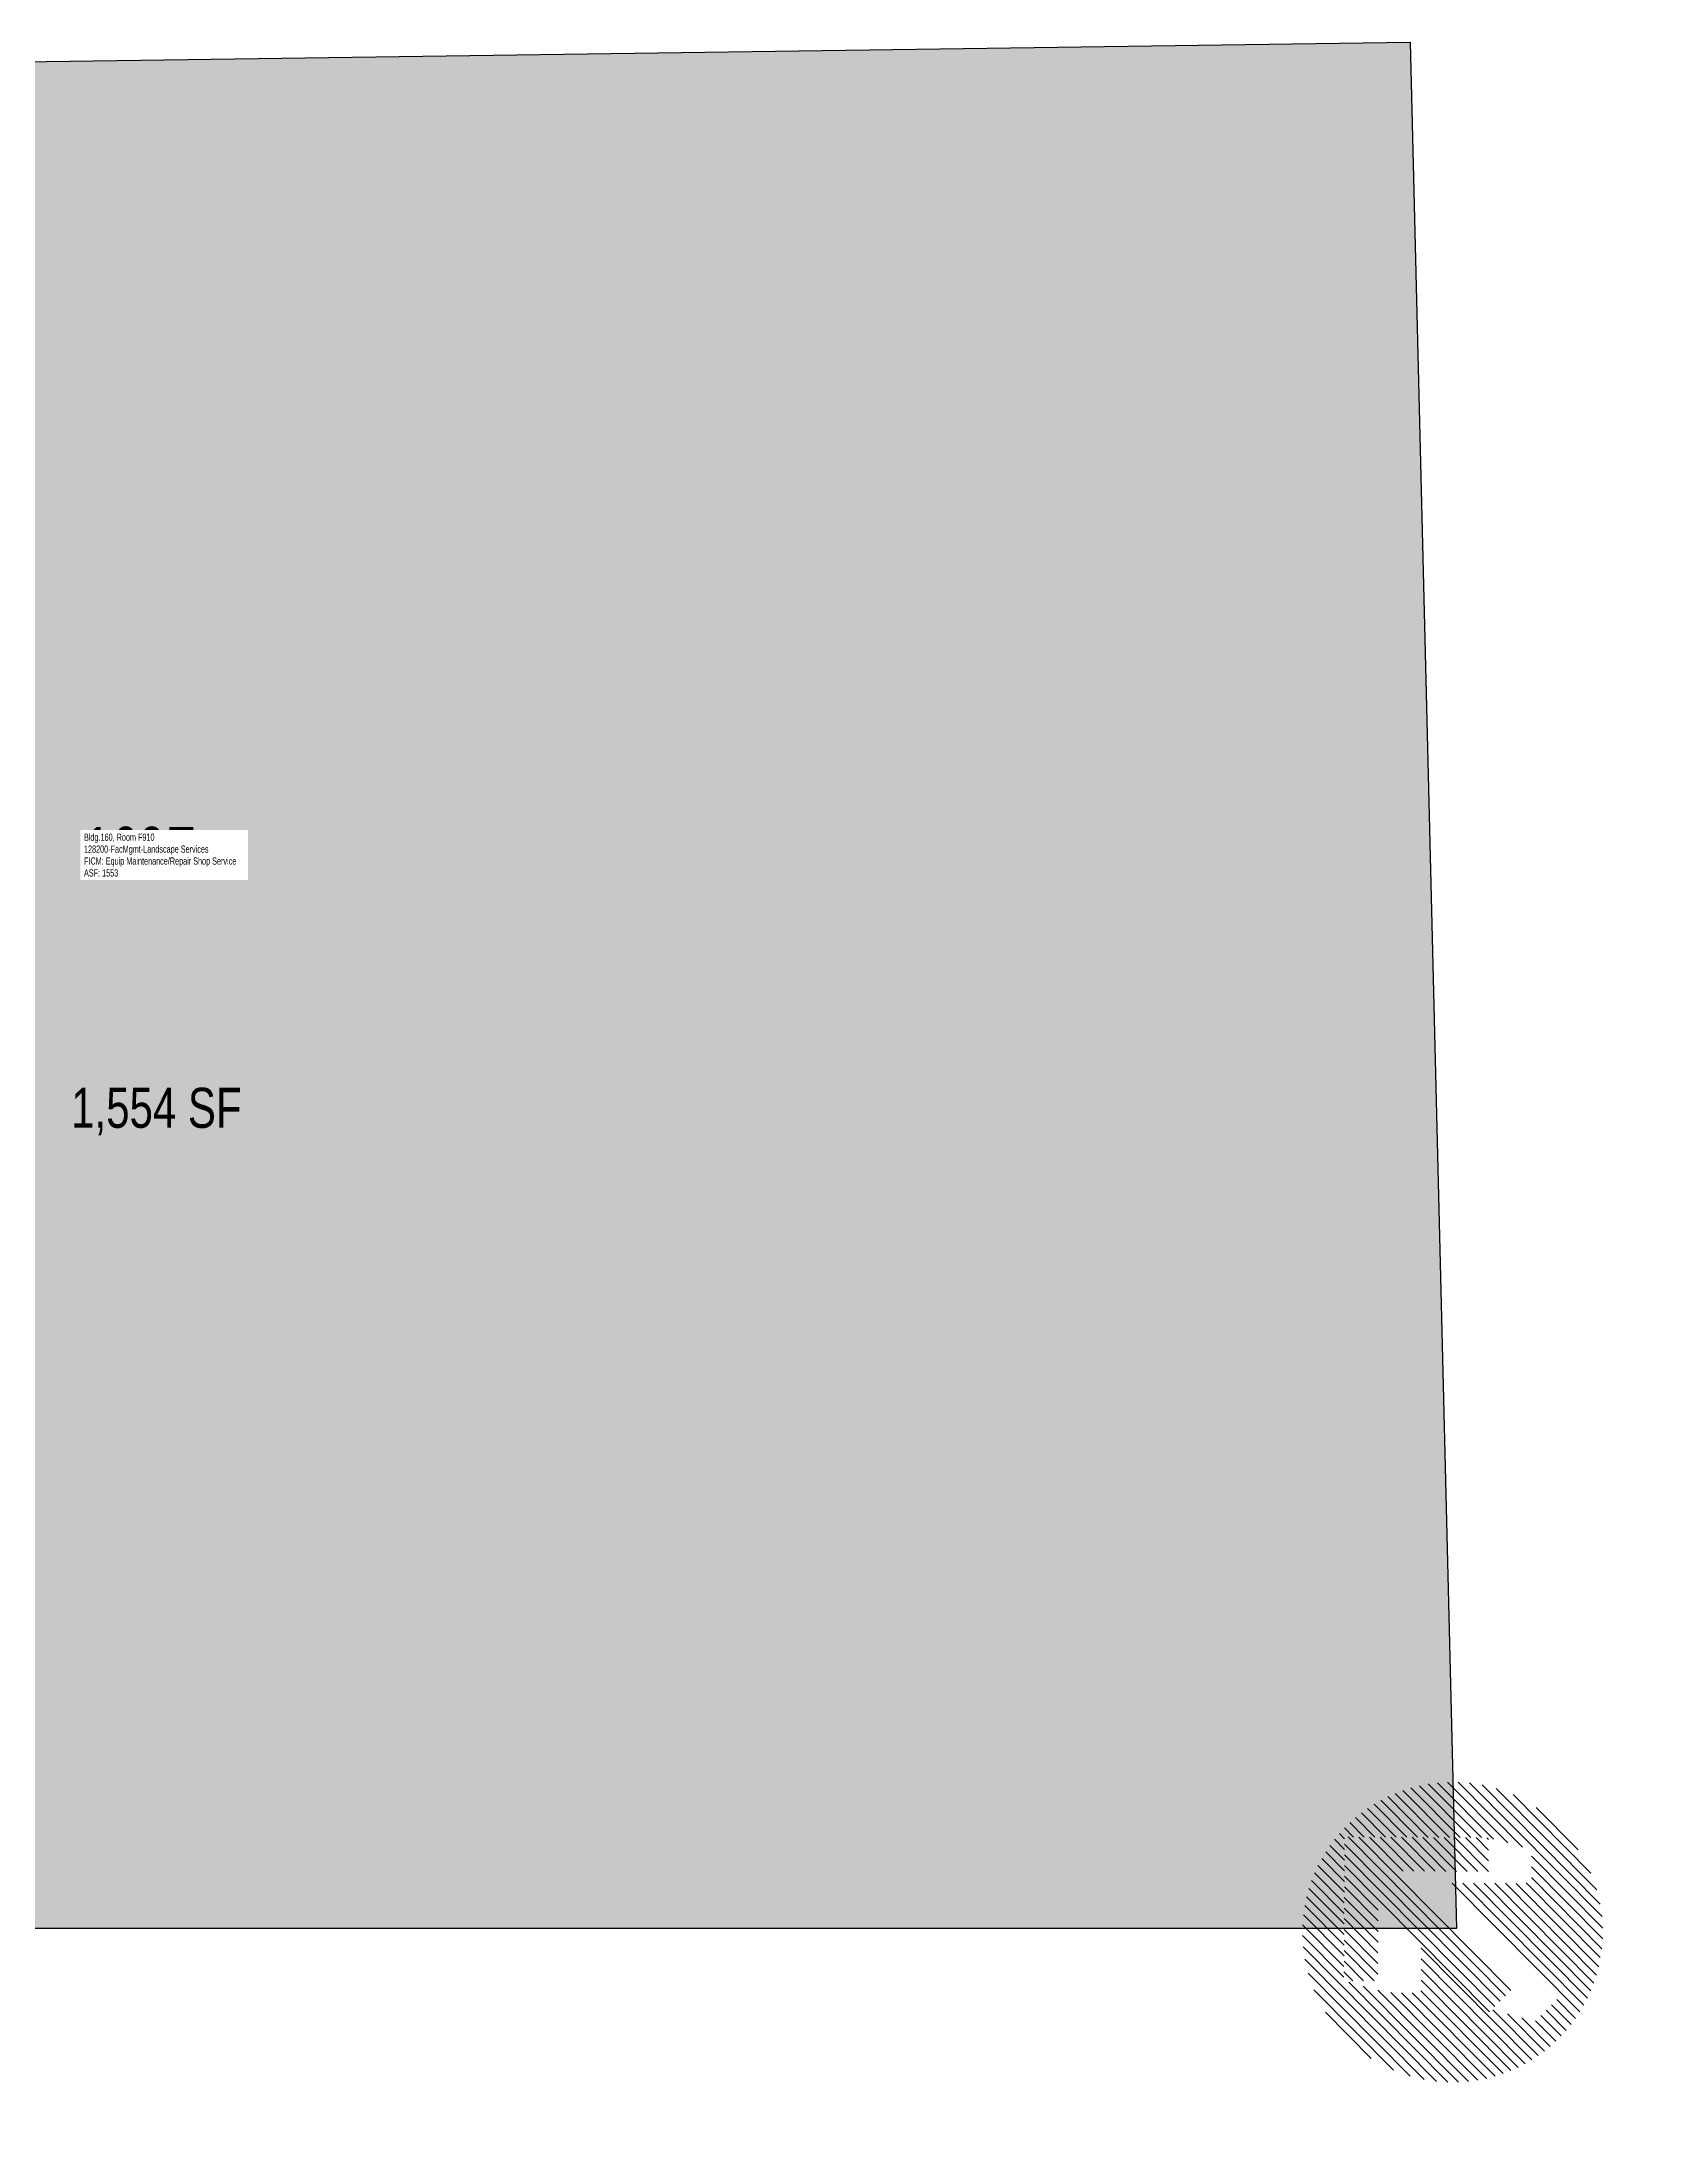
# Model space of a CAD drawing. Header units: inches. Extents: x -605 to 41, y -43 to 377.
# Drawn here: x -282.4 to 41.3, y -42.7 to 376.8 of the extents above; entities that cross this region are included whole.
import ezdxf
from ezdxf.enums import TextEntityAlignment as Align

# ---------------------------------------------------------------- set-up
doc = ezdxf.new("R2010")
doc.units = ezdxf.units.IN
doc.header["$MEASUREMENT"] = 0
for name, color, linetype in [('A-IDEN-RNUM', 7, 'Continuous'), ('A-IDEN-SNUM', 4, 'Continuous'), ('A-IDEN-VNUM', 4, 'Continuous'), ('A-WALL', 5, 'Continuous'), ('AREA-TEXT', 3, 'Continuous'), ('Rooms-Category-Color', 7, 'Continuous'), ('Rooms-College-Color', 7, 'Continuous'), ('Rooms-Department-Color', 7, 'Continuous'), ('Rooms-Division-Color', 7, 'Continuous'), ('Rooms-Information', 7, 'Continuous')]:
    doc.layers.add(name, color=color, linetype=linetype)
doc.styles.add('AREA', font='arial.ttf', dxfattribs={"width": 0.75, "height": 60})
doc.styles.add('ID', font='ARIALN.TTF', dxfattribs={"width": 0.85, "height": 0.25})
doc.styles.add('ROOMSNUMBER', font='TXT.SHX', dxfattribs={"height": 1})

# ---------------------------------------------------------------- blocks, each defined once
blk = doc.blocks.new('North Large')
at = {"color": 42, "linetype": 'ByBlock', "lineweight": 15, "true_color": 0xe08e00}
for p, q in [((-0.0782, 0.3177), (-0.0782, 0.3692)), ((-0.0594, 0.3365), (-0.0594, 0.372)), ((-0.0406, 0.3553), (-0.0406, 0.3739)), ((-0.0218, 0.3428), (-0.0218, 0.3748)), ((-0.003, 0.324), (-0.003, 0.3748)), ((0.0158, 0.3052), (0.0158, 0.3738)), ((0.0346, 0.2864), (0.0346, 0.3719)), ((0.0534, 0.2676), (0.0534, 0.369)), ((-0.2099, 0.186), (-0.2099, 0.3191)), ((-0.1911, 0.2048), (-0.1911, 0.33)), ((-0.1723, 0.2236), (-0.1723, 0.3395)), ((-0.1535, 0.2424), (-0.1535, 0.3477)), ((-0.1347, 0.2612), (-0.1347, 0.3547)), ((-0.1159, 0.28), (-0.1159, 0.3606)), ((-0.0971, 0.2988), (-0.0971, 0.3654)), ((-0.0689, -0.2059), (-0.0689, 0.327)), ((-0.0501, -0.2059), (-0.0501, 0.3458)), ((-0.0312, -0.2059), (-0.0312, 0.3523)), ((-0.0124, -0.2059), (-0.0124, 0.3334)), ((0.0064, 0.1949), (0.0064, 0.3146)), ((0.0723, 0.2488), (0.0723, 0.3651)), ((0.0911, 0.23), (0.0911, 0.3602)), ((0.1099, 0.2111), (0.1099, 0.3542)), ((0.1287, 0.1923), (0.1287, 0.3471)), ((0.1475, 0.1735), (0.1475, 0.3388)), ((0.1663, 0.1547), (0.1663, 0.3292)), ((0.1851, 0.1359), (0.1851, 0.3182)), ((-0.2664, 0.1295), (-0.2664, 0.2765)), ((-0.2475, 0.1483), (-0.2475, 0.2926)), ((-0.2287, 0.1672), (-0.2287, 0.3067)), ((-0.1253, 0.1509), (-0.1253, 0.2706)), ((-0.1065, 0.1697), (-0.1065, 0.2894)), ((-0.0877, -0.2059), (-0.0877, 0.3082)), ((0.0252, 0.1761), (0.0252, 0.2958)), ((0.044, 0.1573), (0.044, 0.277)), ((0.2039, 0.1171), (0.2039, 0.3057)), ((0.2227, 0.0937), (0.2227, 0.2915)), ((0.2416, 0.061), (0.2416, 0.2752)), ((-0.3228, -0.2116), (-0.3228, 0.2114)), ((-0.304, -0.2368), (-0.304, 0.2366)), ((-0.2852, 0.1107), (-0.2852, 0.258)), ((-0.1817, 0.0944), (-0.1817, 0.2142)), ((-0.1629, 0.1133), (-0.1629, 0.233)), ((-0.1441, 0.1321), (-0.1441, 0.2518)), ((0.0628, 0.1385), (0.0628, 0.2582)), ((0.0816, 0.1197), (0.0816, 0.2394)), ((0.1004, 0.1009), (0.1004, 0.2206)), ((0.2604, 0.0283), (0.2604, 0.2565)), ((0.2792, -0.235), (0.2792, 0.2348)), ((-0.3416, -0.181), (-0.3416, 0.1808)), ((-0.2382, 0.0513), (-0.2382, 0.1577)), ((-0.2194, 0.0568), (-0.2194, 0.1765)), ((-0.2005, 0.0756), (-0.2005, 0.1953)), ((0.1193, 0.0821), (0.1193, 0.2018)), ((0.1381, 0.0632), (0.1381, 0.183)), ((0.1569, 0.0449), (0.1569, 0.1641)), ((0.298, -0.2095), (0.298, 0.2093)), ((0.3168, -0.1783), (0.3168, 0.1782)), ((-0.3604, -0.1415), (-0.3604, 0.1414)), ((-0.2758, 0.0889), (-0.2758, 0.1201)), ((-0.257, 0.0701), (-0.257, 0.1389)), ((0.1757, 0.0637), (0.1757, 0.1453)), ((0.1945, 0.0825), (0.1945, 0.1265)), ((0.2133, 0.1013), (0.2133, 0.1077)), ((0.3356, -0.138), (0.3356, 0.1378)), ((-0.3792, -0.0813), (-0.3792, 0.0811)), ((-0.2852, -0.2582), (-0.2852, 0.0937)), ((-0.2664, -0.2767), (-0.2664, 0.061)), ((0.0723, -0.3652), (0.0723, 0.088)), ((0.0911, -0.3603), (0.0911, 0.0692)), ((0.3544, -0.0745), (0.3544, 0.0743)), ((-0.2475, -0.2928), (-0.2475, 0.0283)), ((-0.2287, -0.3069), (-0.2287, 0.0008)), ((-0.1159, -0.3607), (-0.1159, 0.0079)), ((-0.0971, -0.3656), (-0.0971, 0.0268)), ((0.1099, -0.3543), (0.1099, 0.0504)), ((0.1287, -0.3472), (0.1287, 0.0315)), ((0.1475, -0.3389), (0.1475, 0.0127)), ((-0.2099, -0.3193), (-0.2099, -0.018)), ((-0.1911, -0.3302), (-0.1911, -0.0369)), ((-0.1723, -0.3396), (-0.1723, -0.0485)), ((-0.1535, -0.3478), (-0.1535, -0.0297)), ((-0.1347, -0.3548), (-0.1347, -0.0109)), ((0.1663, -0.3294), (0.1663, -0.0061)), ((0.1851, -0.3184), (0.1851, -0.0249)), ((0.204, -0.3044), (0.204, -0.0416)), ((0.2227, -0.2916), (0.2227, -0.0416)), ((0.2416, -0.2753), (0.2416, -0.0228)), ((0.2604, -0.2567), (0.2604, -0.004)), ((-0.0782, -0.3694), (-0.0782, -0.2085)), ((-0.0594, -0.3722), (-0.0594, -0.2412)), ((-0.0406, -0.3741), (-0.0406, -0.2739)), ((-0.0218, -0.375), (-0.0218, -0.3026)), ((-0.003, -0.3749), (-0.003, -0.3026)), ((0.0158, -0.374), (0.0158, -0.3026)), ((0.0346, -0.372), (0.0346, -0.3026)), ((0.0534, -0.3691), (0.0534, -0.3026))]:
    blk.add_line(p, q, dxfattribs=at)

msp = doc.modelspace()

# ---------------------------------------------------------------- hatches: boundary and pattern name
at = {"layer": 'Rooms-Category-Color', "true_color": 0xe3c5e1}
msp.add_hatch(color=254, dxfattribs=at).paths.add_polyline_path([(-9.22, 376.83), (0, 0), (-604.55, 0), (-605.39, 368.36)])
at = {"layer": 'Rooms-College-Color', "true_color": 0xffff64}
msp.add_hatch(color=51, dxfattribs=at).paths.add_polyline_path([(-9.22, 376.83), (0, 0), (-604.55, 0), (-605.39, 368.36)])
at = {"layer": 'Rooms-Department-Color', "true_color": 0x80bc67}
msp.add_hatch(color=83, dxfattribs=at).paths.add_polyline_path([(-9.22, 376.83), (0, 0), (-604.55, 0), (-605.39, 368.36)])
at = {"layer": 'Rooms-Division-Color', "true_color": 0x80bc67}
msp.add_hatch(color=83, dxfattribs=at).paths.add_polyline_path([(-9.22, 376.83), (0, 0), (-604.55, 0), (-605.39, 368.36)])

# ---------------------------------------------------------------- linework, layer by layer
at = {"layer": 'A-WALL'}
msp.add_lwpolyline([(-9.22, 376.83), (0, 0), (-604.55, 0), (-605.39, 368.36)], close=True, dxfattribs=at)

# ---------------------------------------------------------------- block references
at = {"layer": 'Defpoints', "xscale": 79.99999999999999, "yscale": 79.99999999999999, "zscale": 79.99999999999999, "rotation": 44.71292090544279}
msp.add_blockref('North Large', (0, 0), dxfattribs=at)

# ---------------------------------------------------------------- texts
at = {"layer": 'A-IDEN-RNUM', "style": 'ROOMSNUMBER'}
msp.add_text('0910-00', height=1.2, dxfattribs=at).set_placement((-263.96, 211.72), align=Align.MIDDLE)
at = {"layer": 'A-IDEN-SNUM', "style": 'ROOMSNUMBER'}
msp.add_text('1600F91000', height=1.2, dxfattribs=at).set_placement((-265.68, 212.29), align=Align.MIDDLE)
at = {"layer": 'A-IDEN-VNUM', "style": 'ID', "width": 0.85}
msp.add_text('160F', height=10, dxfattribs=at).set_placement((-262.89, 215.05), align=Align.MIDDLE)
at = {"layer": 'AREA-TEXT', "style": 'AREA', "width": 0.75}
msp.add_text('1,554 SF', height=8, dxfattribs=at).set_placement((-259.54, 163.93), align=Align.MIDDLE_CENTER)

# ---------------------------------------------------------------- next in the draw order: texts
at = {"layer": 'Rooms-Information', "insert": (-273.99, 210.11), "char_height": 1.42857, "width": 32, "attachment_point": 7, "style": 'ID', "bg_fill": 3, "box_fill_scale": 1.5, "bg_fill_color": 256, "bg_fill_true_color": 13158600, "bg_fill_transparency": 0}
msp.add_mtext('Bldg.160, Room F910^M^J128200-FacMgmt-Landscape Services^M^JFICM: Equip Maintenance/Repair Shop Service^M^JASF: 1553', dxfattribs=at)

doc.saveas('drawing.dxf')
